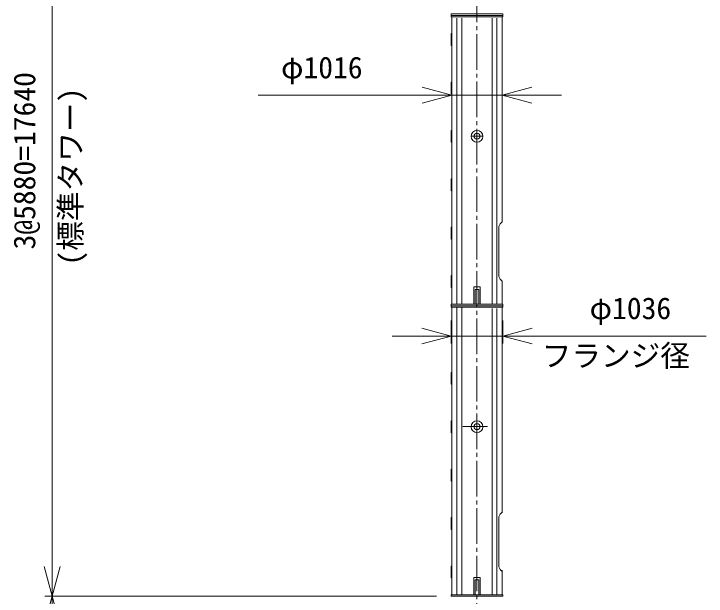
# Model space of a CAD drawing. Units: millimetres, scale not verified. Extents: x -26175 to 26208, y -37496 to 41075.
# Drawn here: x -26174 to -12156, y -3140 to 8650 of the extents above; entities that cross this region are included whole.
import ezdxf
from ezdxf.enums import TextEntityAlignment as Align

# ---------------------------------------------------------------- set-up
doc = ezdxf.new("R2010")
doc.units = ezdxf.units.MM
doc.header["$LTSCALE"] = 80
doc.linetypes.add('CHAIN2', pattern=[12, 9, -1, 1, -1])
for name, color, linetype, lineweight in [('0-3_05 寸法', 7, 'Continuous', 18), ('0-4_10 当社外形線', 3, 'Continuous', 18), ('0-5_12 当社中心線', 3, 'CHAIN2', 18)]:
    doc.layers.add(name, color=color, linetype=linetype, lineweight=lineweight)
doc.styles.add('ＭＳ ゴシック', font='')
doc.styles.get('ＭＳ ゴシック').set_extended_font_data('MS Gothic')

# ---------------------------------------------------------------- blocks, each defined once
blk = doc.blocks.new('_Open30')
at = {"layer": '0-3_05 寸法'}
blk.add_line((0, 0), (-1, 0), dxfattribs=at)
blk.add_lwpolyline([(-1, 0.2679), (0, 0), (-1, -0.2679)], dxfattribs=at)

msp = doc.modelspace()

# ---------------------------------------------------------------- linework, layer by layer
at = {"layer": '0-3_05 寸法'}
for p, q in [((-25397.9, -2540.35), (-25397.9, 13899.51)), ((-17304.38, 8275.17), (-17304.38, 6851.5)), ((-16288.39, 8275.17), (-16288.39, 6851.5)), ((-17904.38, 7001.5), (-21224.38, 7001.5)), ((-16288.39, 7001.5), (-17304.38, 7001.5)), ((-15688.39, 7001.5), (-15088.39, 7001.5)), ((-17316.38, 2439.64), (-17316.38, 1977.02)), ((-16276.38, 2439.64), (-16276.38, 1977.02)), ((-17916.38, 2127.02), (-18516.38, 2127.02)), ((-17316.38, 2127.02), (-16276.38, 2127.02)), ((-15676.38, 2127.02), (-12156.38, 2127.02)), ((-17616.38, -3140.35), (-25547.9, -3140.35)), ((-17616.38, -3140.35), (-25547.9, -3140.35))]:
    msp.add_line(p, q, dxfattribs=at)
at = {"layer": '0-4_10 当社外形線'}
for p, q in [((-17318.44, 8619.64), (-16276.38, 8619.64)), ((-17316.38, 8619.64), (-17316.38, 8649.64)), ((-16276.38, 8649.64), (-17316.38, 8649.64)), ((-17316.38, 8589.65), (-17316.38, 8619.64)), ((-16276.38, 8619.64), (-17316.38, 8619.64)), ((-17316.38, 8589.65), (-16276.38, 8589.65)), ((-17304.38, 8575.17), (-17304.38, 2769.64)), ((-17201.39, 8561.1), (-17201.39, 2769.65)), ((-17101.39, 8561.1), (-17101.39, 2769.65)), ((-16491.38, 8561.1), (-16491.38, 2785.4)), ((-16391.38, 8561.1), (-16391.38, 2785.4)), ((-16288.39, 8575.17), (-16288.39, 4441.35)), ((-16276.38, 8649.64), (-16276.38, 8619.64)), ((-16276.38, 8619.64), (-16276.38, 8589.65)), ((-17316.38, 8249.42), (-17316.38, 8009.83)), ((-17316.38, 8249.42), (-17307.4, 8249.42)), ((-17316.38, 8009.83), (-17307.4, 8009.83)), ((-17316.38, 7269.42), (-17316.38, 7029.84)), ((-17316.38, 7269.42), (-17307.4, 7269.42)), ((-17316.38, 7029.84), (-17307.4, 7029.84)), ((-17316.38, 6289.42), (-17316.38, 6049.84)), ((-17316.38, 6289.42), (-17307.4, 6289.42)), ((-17316.38, 6269.64), (-17305.32, 6269.64)), ((-17316.38, 6269.64), (-17316.38, 6069.64)), ((-17316.38, 6069.64), (-17305.32, 6069.64)), ((-17316.38, 6049.84), (-17307.4, 6049.84)), ((-17316.38, 5309.42), (-17316.38, 5069.84)), ((-17316.38, 5309.42), (-17307.4, 5309.42)), ((-17316.38, 5069.84), (-17307.4, 5069.84)), ((-17316.38, 4329.42), (-17316.38, 4089.84)), ((-17316.38, 4329.42), (-17307.4, 4329.42)), ((-16351.39, 4344.19), (-16351.39, 3331.08)), ((-17316.38, 4089.84), (-17307.4, 4089.84)), ((-17316.38, 3349.43), (-17316.38, 3109.83)), ((-17316.38, 3349.43), (-17307.4, 3349.43)), ((-16288.39, 3242.76), (-16288.39, 2782.39)), ((-17316.38, 3109.83), (-17307.4, 3109.83)), ((-16731.38, 3119.63), (-16861.38, 3119.63)), ((-16861.38, 3119.63), (-16861.38, 2770.5)), ((-16731.38, 3119.63), (-16731.38, 2770.5)), ((-16761.38, 3069.63), (-16831.38, 3069.63)), ((-16831.38, 3069.63), (-16831.38, 2770.5)), ((-16761.38, 3069.63), (-16761.38, 2770.5)), ((-16276.38, 2769.65), (-17316.38, 2769.65)), ((-17316.38, 2739.65), (-17316.38, 2769.64)), ((-16276.38, 2769.64), (-17316.38, 2769.64)), ((-17316.38, 2709.64), (-17316.38, 2739.64)), ((-17316.38, 2709.64), (-16276.38, 2709.64)), ((-17304.38, 2709.64), (-17304.38, -3110.35)), ((-17201.39, 2709.64), (-17201.39, -3110.35)), ((-17101.39, 2709.64), (-17101.39, -3110.35)), ((-16491.38, 2681.1), (-16491.38, -3110.35)), ((-16391.38, 2681.1), (-16391.38, -3110.35)), ((-16288.39, 2695.16), (-16288.39, -1452.83)), ((-16276.38, 2769.65), (-16276.38, 2739.64)), ((-16276.38, 2769.64), (-16276.38, 2739.65)), ((-16276.38, 2739.64), (-16276.38, 2709.64)), ((-17316.38, 2369.42), (-17316.38, 2129.85)), ((-17316.38, 2369.42), (-17307.4, 2369.42)), ((-17316.38, 2129.85), (-17307.4, 2129.85)), ((-17316.38, 1389.43), (-17316.38, 1149.84)), ((-17316.38, 1389.43), (-17307.4, 1389.43)), ((-17316.38, 1149.84), (-17307.4, 1149.84)), ((-17316.38, 409.43), (-17316.38, 169.84)), ((-17316.38, 409.43), (-17307.4, 409.43)), ((-17316.38, 389.64), (-17305.32, 389.64)), ((-17316.38, 389.64), (-17316.38, 189.65)), ((-17316.38, 189.65), (-17305.32, 189.65)), ((-17316.38, 169.84), (-17307.4, 169.84)), ((-17316.38, -570.58), (-17316.38, -810.16)), ((-17316.38, -570.58), (-17307.4, -570.58)), ((-17316.38, -810.16), (-17307.4, -810.16)), ((-16351.39, -1535.81), (-16351.39, -2548.92)), ((-17316.38, -1550.58), (-17316.38, -1790.16)), ((-17316.38, -1550.58), (-17307.4, -1550.58)), ((-17316.38, -1790.16), (-17307.4, -1790.16)), ((-17316.38, -2530.58), (-17316.38, -2770.17)), ((-17316.38, -2530.58), (-17307.4, -2530.58)), ((-16288.39, -2617.39), (-16288.39, -3110.35)), ((-17316.38, -2770.17), (-17307.4, -2770.17)), ((-16731.38, -2760.36), (-16861.38, -2760.36)), ((-16861.38, -2760.36), (-16861.38, -3109.5)), ((-16731.38, -2760.36), (-16731.38, -3109.5)), ((-16761.38, -2810.37), (-16831.38, -2810.37)), ((-16831.38, -2810.37), (-16831.38, -3109.5)), ((-16761.38, -2810.37), (-16761.38, -3109.5)), ((-17316.38, -3140.35), (-17316.38, -3110.35)), ((-16276.38, -3110.35), (-17316.38, -3110.35)), ((-16276.38, -3110.35), (-17316.38, -3110.35)), ((-16276.38, -3140.35), (-17316.38, -3140.35)), ((-17313.89, -3140.35), (-16771.43, -3140.35)), ((-16278.88, -3140.35), (-16821.33, -3140.35)), ((-16276.38, -3110.35), (-16276.38, -3140.35)), ((-16276.38, -3110.35), (-16276.38, -3140.36))]:
    msp.add_line(p, q, dxfattribs=at)
for points in [[(-16276.38, 2739.64), (-17316.38, 2739.64), (-17316.38, 2769.65)], [(-17316.38, 2739.65), (-16276.38, 2739.65), (-17316.38, 2739.65)], [(-16276.38, 2739.64), (-17316.38, 2739.64), (-16276.38, 2739.64)], [(-16276.38, -3140.36), (-17316.38, -3140.36), (-17316.38, -3110.35)], [(-17316.38, -3140.35), (-16276.38, -3140.35), (-17316.38, -3140.35)]]:
    msp.add_lwpolyline(points, dxfattribs=at)
for centre, radius in [((-16796.4, 6169.9), 120), ((-16796.56, 6172.31), 60), ((-16796.4, 289.91), 120), ((-16796.56, 292.3), 60)]:
    msp.add_circle(centre, radius, dxfattribs=at)
for centre, start, end in [((-16186.17, 4305.91), 127.08259, 166.94548), ((-16186.17, 3373.38), 193.05451, 232.9174), ((-16186.17, -1574.1), 127.08259, 166.94548), ((-16186.17, -2506.62), 193.05451, 232.9174)]:
    msp.add_arc(centre, 169.47, start, end, dxfattribs=at)
at = {"layer": '0-5_12 当社中心線'}
for p, q in [((-16796.38, 14958.68), (-16796.38, -17607.35)), ((-16908.16, 6171.65), (-16684.54, 6171.65)), ((-17080.9, 291.65), (-16583.84, 291.65))]:
    msp.add_line(p, q, dxfattribs=at)

# ---------------------------------------------------------------- block references
at = {"layer": '0-3_05 寸法', "xscale": 600, "yscale": 600}
for p in [(-17304.38, 7001.5), (-17316.38, 2127.02)]:
    msp.add_blockref('_Open30', p, dxfattribs=at)
for p, rotation in [((-16288.39, 7001.5), 180), ((-16276.38, 2127.02), 180), ((-25397.9, -3140.35), 270), ((-25397.9, -3140.35), 90)]:
    msp.add_blockref('_Open30', p, dxfattribs=dict(at, rotation=rotation))

# ---------------------------------------------------------------- texts
at = {"layer": '0-3_05 寸法', "style": 'ＭＳ ゴシック'}
for s, p in [('φ1016', (-20764.38, 7211.5)), ('φ1036', (-14516.38, 2337.02)), ('フランジ径', (-15485.45, 1376.06))]:
    msp.add_text(s, height=439.9, dxfattribs=at).set_placement(p, align=Align.BOTTOM_LEFT)
for s, p in [('3@5880=17640', (-25607.9, 3879.58)), ('(標準タワー)', (-24674.79, 3554.73))]:
    msp.add_text(s, height=439.9, rotation=90, dxfattribs=at).set_placement(p, align=Align.BOTTOM_LEFT)

doc.saveas('drawing.dxf')
